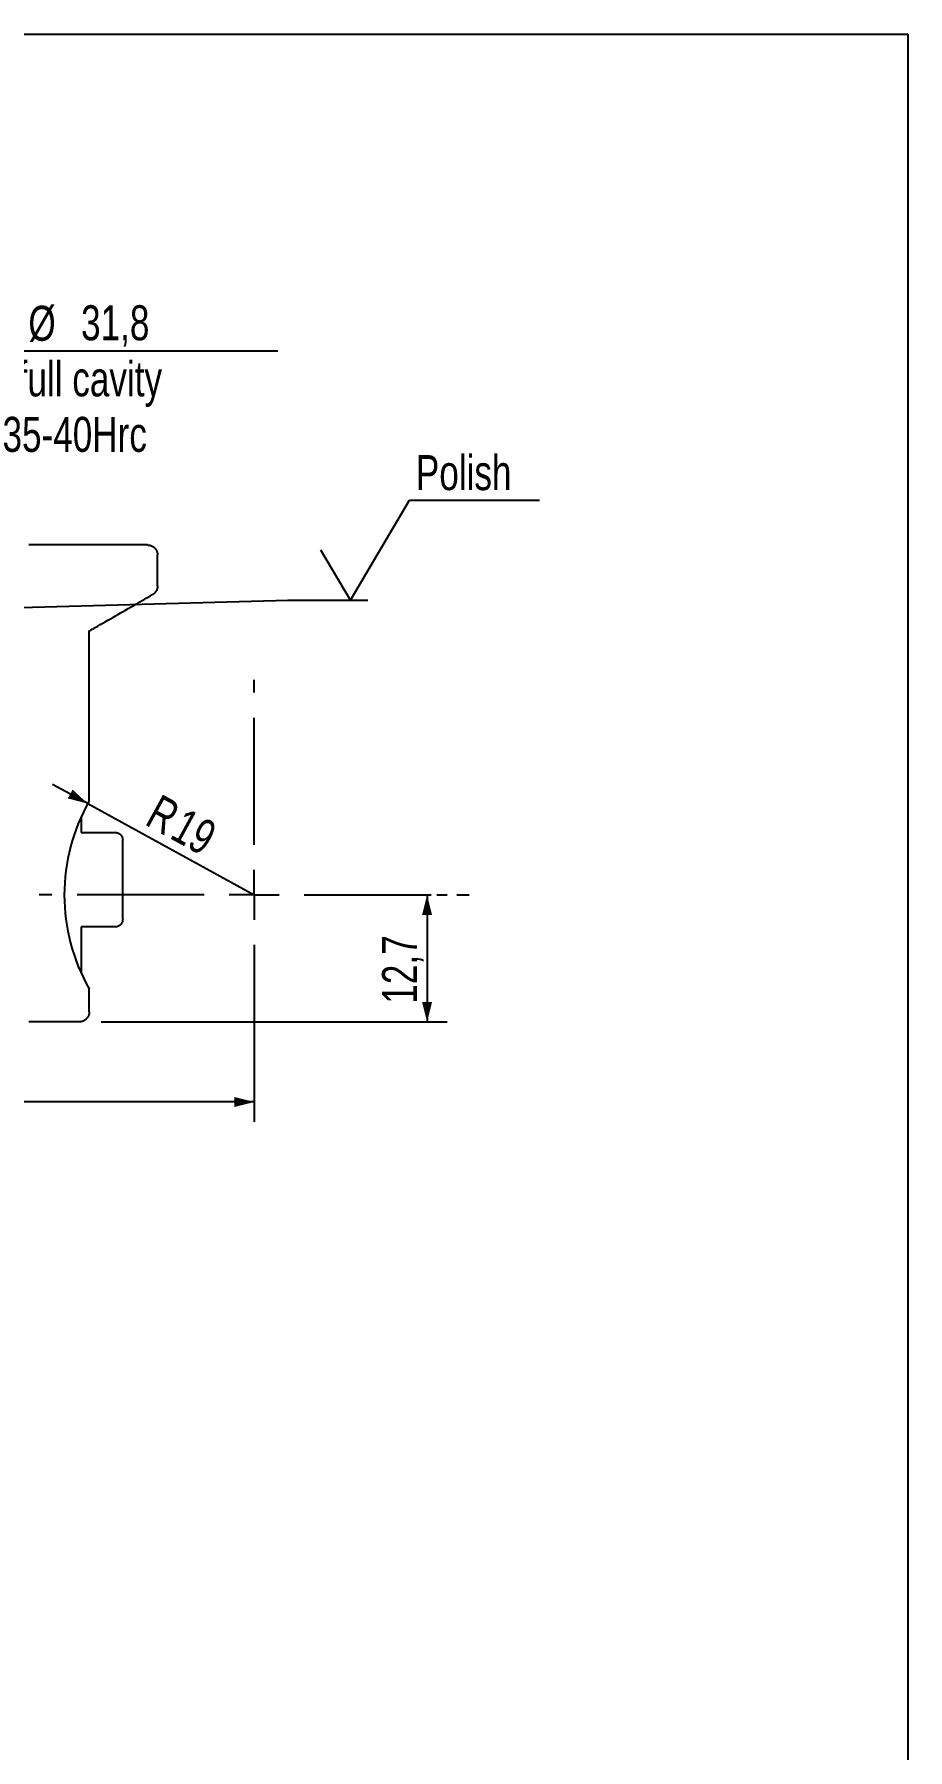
# Model space of a CAD drawing. Header units: millimetres. Extents: x 8 to 586, y 8 to 412.
# Drawn here: x 498.7 to 586, y 240.4 to 412 of the extents above; entities that cross this region are included whole.
import ezdxf

# ---------------------------------------------------------------- set-up
doc = ezdxf.new("R2010")
doc.units = ezdxf.units.MM
doc.linetypes.add('CENTERX2', pattern=[20.32, 12.7, -2.54, 2.54, -2.54])
for name, color, linetype in [('CENTERLINE', 4, 'CENTERX2'), ('DIMENSIONS', 2, 'Continuous'), ('TEXT', 2, 'Continuous')]:
    doc.layers.add(name, color=color, linetype=linetype)
doc.layers.add('OUTLINE', color=7, linetype='Continuous', lineweight=25)
doc.styles.add('SLDTEXTSTYLE1', font='TXT', dxfattribs={"width": 0.75})
doc.dimstyles.new('SLDDIMSTYLE1', dxfattribs={"dimtxt": 3.5, "dimasz": 2, "dimexe": 0, "dimexo": 0.0625, "dimgap": 0.875, "dimtad": 1, "dimrnd": 1e-09, "dimzin": 12, "dimdsep": 46, "dimtxsty": 'SLDTEXTSTYLE1', "dimsah": 1, "dimcen": 0.09, "dimadec": 0, "dimazin": 3, "dimtfac": 1, "dimtofl": 0, "dimtmove": 0, "dimatfit": 3, "dimfxl": 0, "dimfrac": 2, "dimtolj": 1, "dimtzin": 12, "dimarcsym": 0})
doc.dimstyles.new('SLDDIMSTYLE10', dxfattribs={"dimtxt": 0.18, "dimasz": 1, "dimexe": 0, "dimexo": 0.0625, "dimgap": 0, "dimtad": 0, "dimtih": 1, "dimtoh": 1, "dimdec": 0, "dimrnd": 1e-09, "dimzin": 0, "dimdsep": 46, "dimtxsty": 'Standard', "dimblk1": 'DOT', "dimblk2": 'DOT', "dimsah": 1, "dimcen": 0.09, "dimadec": 0, "dimazin": 0, "dimtfac": 1, "dimtdec": 0, "dimtofl": 0, "dimtmove": 0, "dimatfit": 3, "dimldrblk": 'DOT', "dimfxl": 0, "dimfrac": 2, "dimtolj": 1, "dimtzin": 0, "dimarcsym": 0})
doc.dimstyles.new('SLDDIMSTYLE19', dxfattribs={"dimtxt": 3.5, "dimasz": 2, "dimexe": 0, "dimexo": 0.0625, "dimgap": 0.875, "dimtad": 1, "dimrnd": 1e-09, "dimzin": 12, "dimdsep": 46, "dimtxsty": 'SLDTEXTSTYLE1', "dimsah": 1, "dimcen": 0, "dimadec": 0, "dimazin": 3, "dimtfac": 1, "dimtofl": 0, "dimtmove": 0, "dimatfit": 3, "dimfxl": 0, "dimfrac": 2, "dimtolj": 1, "dimtzin": 12, "dimarcsym": 0})
doc.dimstyles.new('SLDDIMSTYLE2', dxfattribs={"dimtxt": 3.5, "dimasz": 2, "dimexe": 0, "dimexo": 0.0625, "dimgap": 0.875, "dimtad": 1, "dimdec": 1, "dimrnd": 1e-09, "dimzin": 12, "dimdsep": 46, "dimtxsty": 'SLDTEXTSTYLE1', "dimsah": 1, "dimcen": 0.09, "dimadec": 0, "dimazin": 3, "dimtfac": 1, "dimtdec": 1, "dimtofl": 0, "dimtmove": 0, "dimatfit": 3, "dimfxl": 0, "dimfrac": 2, "dimtolj": 1, "dimtzin": 12, "dimarcsym": 0})

# ---------------------------------------------------------------- blocks, each defined once
blk = doc.blocks.new('_D_27')
at = {"layer": 'DIMENSIONS'}
for p, q in [((450.76, 365.03), (450.76, 382.34)), ((482.56, 365.03), (482.56, 382.34)), ((450.76, 380.34), (482.56, 380.34)), ((482.56, 380.34), (523.02, 380.34))]:
    blk.add_line(p, q, dxfattribs=at)
for points in [[(450.76, 380.34), (452.76, 379.84), (452.76, 380.84)], [(482.56, 380.34), (480.56, 380.84), (480.56, 379.84)]]:
    blk.add_solid(points, dxfattribs=at)
at = {"layer": 'DIMENSIONS', "char_height": 3.5, "attachment_point": 1, "style": 'SLDTEXTSTYLE1'}
for s, insert in [('%%c', (498.07, 384.85)), ('31,8', (503.34, 384.9)), ('Metal full cavity', (487.44, 379.29)), ('35-40Hrc', (495.48, 373.74))]:
    blk.add_mtext(s, dxfattribs=dict(at, insert=insert))
blk = doc.blocks.new('_D_28')
at = {"layer": 'DIMENSIONS'}
for p, q in [((537.94, 325.93), (537.94, 313.23)), ((538.92, 325.93), (539.94, 325.93)), ((505.36, 313.23), (539.94, 313.23))]:
    blk.add_line(p, q, dxfattribs=at)
for points in [[(537.94, 325.93), (537.44, 323.93), (538.44, 323.93)], [(537.94, 313.23), (538.44, 315.23), (537.44, 315.23)]]:
    blk.add_solid(points, dxfattribs=at)
at = {"layer": 'DIMENSIONS', "insert": (533.43, 315.05), "char_height": 3.5, "attachment_point": 1, "rotation": 90, "style": 'SLDTEXTSTYLE1'}
blk.add_mtext('12,7', dxfattribs=at)
blk = doc.blocks.new('_D_29')
at = {"layer": 'DIMENSIONS'}
for q in [(500.49, 336.98), (520.66, 325.93)]:
    blk.add_line((504, 335.06), q, dxfattribs=at)
blk.add_solid([(504, 335.06), (502.49, 336.46), (502.01, 335.58)], dxfattribs=at)
at = {"layer": 'DIMENSIONS', "char_height": 3.5, "attachment_point": 1, "rotation": 331.2675, "style": 'SLDTEXTSTYLE1'}
for s, insert in [('R', (511.27, 336.09)), ('19', (513.76, 334.73))]:
    blk.add_mtext(s, dxfattribs=dict(at, insert=insert))
blk = doc.blocks.new('_D_30')
at = {"layer": 'DIMENSIONS'}
for p, q in [((466.66, 312.23), (466.66, 303.22)), ((520.66, 308.3), (520.66, 303.22)), ((520.66, 305.22), (466.66, 305.22))]:
    blk.add_line(p, q, dxfattribs=at)
for points in [[(466.66, 305.22), (468.66, 304.72), (468.66, 305.72)], [(520.66, 305.22), (518.66, 305.72), (518.66, 304.72)]]:
    blk.add_solid(points, dxfattribs=at)
at = {"layer": 'DIMENSIONS', "insert": (491.08, 309.73), "char_height": 3.5, "attachment_point": 1, "style": 'SLDTEXTSTYLE1'}
blk.add_mtext('54', dxfattribs=at)
blk = doc.blocks.new('SW_CENTERMARKSYMBOL_0')
at = {"layer": 'CENTERLINE', "color": 0}
for p, q in [((0, 5), (0, 21.5)), ((0, 0), (0, 2.5)), ((-5, 0), (-21.5, 0)), ((0, 0), (-2.5, 0)), ((0, 0), (0, -2.5)), ((0, 0), (2.5, 0)), ((5, 0), (21.5, 0)), ((0, -5), (0, -21.5))]:
    blk.add_line(p, q, dxfattribs=at)
blk = doc.blocks.new('SW_SFSYMBOL_1')
at = {"layer": 'TEXT', "color": 0}
for p, q in [((-1.75, 0), (4.15, 10)), ((4.15, 10), (17.14, 10)), ((-1.75, 0), (-4.7, 5))]:
    blk.add_line(p, q, dxfattribs=at)
at = {"layer": 'TEXT', "color": 0, "insert": (4.79, 14.5), "char_height": 3.5, "attachment_point": 1, "style": 'SLDTEXTSTYLE1'}
blk.add_mtext('Polish', dxfattribs=at)
blk = doc.blocks.new('_Dot')
at = {"color": 0, "linetype": 'ByBlock', "lineweight": -2}
blk.add_line((-0.5, 0), (-1, 0), dxfattribs=at)
at = {"color": 0, "linetype": 'ByBlock', "const_width": 0.5}
blk.add_lwpolyline([(-0.25, 0, 1), (0.25, 0, 1)], format="xyb", close=True, dxfattribs=at)

msp = doc.modelspace()

# ---------------------------------------------------------------- linework, layer by layer
at = {"layer": 'OUTLINE'}
for p, q in [((8, 412), (586, 412)), ((586, 412), (586, 8)), ((509.97856, 360.92659), (498.11874, 360.92659)), ((510.98272, 356.82992), (510.98272, 359.92659)), ((504.15006, 335.32485), (504.15006, 352.32659)), ((503.34528, 333.74333), (503.34528, 332.17659)), ((503.34528, 332.17659), (506.4989, 332.17659)), ((506.4989, 332.17659), (506.72362, 332.17659)), ((507.4989, 323.49292), (507.4989, 331.41026)), ((506.4989, 322.72659), (503.34528, 322.72659)), ((503.34528, 322.72659), (503.34528, 318.10985)), ((506.72362, 322.72659), (506.4989, 322.72659)), ((504.15006, 314.22659), (504.15006, 316.52833)), ((503.14423, 313.22659), (498.11874, 313.22659))]:
    msp.add_line(p, q, dxfattribs=at)
msp.add_arc((520.66286, 325.92659), 19, 150.3536252, 209.6463748, dxfattribs=at)
for points, knots in [([(509.97856, 360.92659), (510.00189, 360.92611), (510.06296, 360.92486), (510.16131, 360.91184), (510.27166, 360.8852), (510.37835, 360.84629), (510.47984, 360.79543), (510.57501, 360.73361), (510.66263, 360.66164), (510.74129, 360.58013), (510.81032, 360.49049), (510.86767, 360.39571), (510.91314, 360.29743), (510.95039, 360.18741), (510.97723, 360.06333), (510.98089, 359.97217), (510.98272, 359.92659)], [0, 0, 0, 0, 0.0444801841, 0.1164444299, 0.1886381445, 0.2606016528, 0.3325183895, 0.4046652552, 0.4765806279, 0.5482792387, 0.6202077264, 0.6919049472, 0.759092121, 0.8262790766, 0.9131396571, 1, 1, 1, 1]), ([(504.15006, 352.32659), (504.34902, 352.44082), (505.89995, 353.33125), (508.01019, 354.54361), (509.92118, 355.64225), (510.48067, 355.9639)], [0, 0, 0, 0, 0.094266981, 0.734828314, 1, 1, 1, 1]), ([(510.98272, 356.82992), (510.98047, 356.7794), (510.97595, 356.67836), (510.94405, 356.54573), (510.90237, 356.43339), (510.85488, 356.33758), (510.79554, 356.24503), (510.72448, 356.15737), (510.64704, 356.08132), (510.56571, 356.01613), (510.50901, 355.98131), (510.48067, 355.9639)], [0, 0, 0, 0, 0.144534518, 0.28906963, 0.388166245, 0.487263183, 0.594610894, 0.702302731, 0.809652534, 0.904826083, 1, 1, 1, 1]), ([(506.72362, 332.17659), (506.76613, 332.17498), (506.83056, 332.17253), (506.9121, 332.15756), (506.99032, 332.13766), (507.08096, 332.10317), (507.16639, 332.05517), (507.23349, 332.00557), (507.28585, 331.95804), (507.33238, 331.90641), (507.37748, 331.8452), (507.41859, 331.77396), (507.45339, 331.692), (507.47866, 331.60626), (507.49325, 331.52021), (507.49932, 331.45461), (507.49834, 331.41858), (507.49812, 331.41026)], [0, 0, 0, 0, 0.083140694, 0.126032994, 0.169285344, 0.252342729, 0.3374559, 0.39574947, 0.454498385, 0.514493019, 0.57484373, 0.655161674, 0.736097077, 0.818736961, 0.901874312, 0.977331843, 1, 1, 1, 1]), ([(507.49814, 323.49292), (507.49836, 323.48516), (507.4994, 323.44912), (507.4934, 323.38447), (507.47914, 323.29941), (507.45457, 323.21454), (507.41985, 323.13154), (507.37846, 323.05945), (507.33355, 322.99831), (507.28781, 322.94713), (507.23518, 322.89891), (507.16781, 322.84893), (507.08175, 322.80039), (506.97419, 322.75923), (506.87416, 322.73736), (506.78992, 322.72795), (506.74579, 322.72705), (506.72362, 322.72659)], [0, 0, 0, 0, 0.021140784, 0.098122034, 0.17861745, 0.259552751, 0.34203744, 0.425150821, 0.483588808, 0.542337627, 0.602205595, 0.66253728, 0.745670557, 0.830706443, 0.913898364, 0.95675325, 1, 1, 1, 1]), ([(504.15006, 314.22659), (504.14913, 314.194), (504.14727, 314.12849), (504.133, 314.03631), (504.11224, 313.95072), (504.08577, 313.87147), (504.05242, 313.79399), (504.00944, 313.71372), (503.9556, 313.63256), (503.89404, 313.55782), (503.83025, 313.49367), (503.76594, 313.43895), (503.69642, 313.38927), (503.62299, 313.34575), (503.54679, 313.30892), (503.46792, 313.27849), (503.38599, 313.25477), (503.27814, 313.23238), (503.19683, 313.22887), (503.14423, 313.22659)], [0, 0, 0, 0, 0.0620698063, 0.124749573, 0.1772358861, 0.229722287, 0.2837276897, 0.3377332374, 0.4029825466, 0.468933816, 0.5218532302, 0.5751423162, 0.629594673, 0.6844477325, 0.7375492298, 0.7906508621, 0.8452842603, 0.8999177599, 1, 1, 1, 1])]:
    msp.add_open_spline(points, degree=3, knots=knots, dxfattribs=at)

# ---------------------------------------------------------------- block references
at = {"layer": 'CENTERLINE'}
msp.add_blockref('SW_CENTERMARKSYMBOL_0', (520.66286, 325.92659), dxfattribs=at)
at = {"layer": 'TEXT'}
msp.add_blockref('SW_SFSYMBOL_1', (532.029, 355.41599), dxfattribs=at)

# ---------------------------------------------------------------- dimensions: what is measured, and where the dimension line sits
at = {"layer": 'DIMENSIONS'}
dim = msp.add_linear_dim(base=(482.56286, 369.22542), p1=(450.76286, 364.02659), p2=(482.56286, 364.02659), text='%%c<>', dimstyle='SLDDIMSTYLE1', dxfattribs=at)
dim.commit()
dim.dimension.update_dxf_attribs({"geometry": '_D_27', "text_midpoint": (505.23031, 369.22542), "dimtype": 160})
dim = msp.add_radius_dim(center=(520.66286, 325.92659), mpoint=(504.00227, 335.0603), dimstyle='SLDDIMSTYLE19', dxfattribs=at)
dim.commit()
dim.dimension.update_dxf_attribs({"geometry": '_D_29', "text_midpoint": (512.33258, 330.49346), "dimtype": 164})
dim = msp.add_linear_dim(base=(466.66286, 307.99975), p1=(520.66286, 325.92659), p2=(466.66286, 313.22659), dimstyle='SLDDIMSTYLE1', dxfattribs=at)
dim.commit()
dim.dimension.update_dxf_attribs({"geometry": '_D_30', "text_midpoint": (493.66286, 307.99975), "dimtype": 160})
dim = msp.add_linear_dim(base=(535.16286, 313.22659), p1=(520.66286, 325.92659), p2=(504.36286, 313.22659), angle=90, dimstyle='SLDDIMSTYLE2', dxfattribs=at)
dim.commit()
dim.dimension.update_dxf_attribs({"geometry": '_D_28', "text_midpoint": (535.16286, 319.57659), "dimtype": 160})

# ---------------------------------------------------------------- leaders
at = {"layer": 'TEXT'}
msp.add_leader([(476.4643, 354.09136), (524.029, 355.41599), (532.029, 355.41599)], dimstyle='SLDDIMSTYLE10', dxfattribs=at)

doc.saveas('drawing.dxf')
